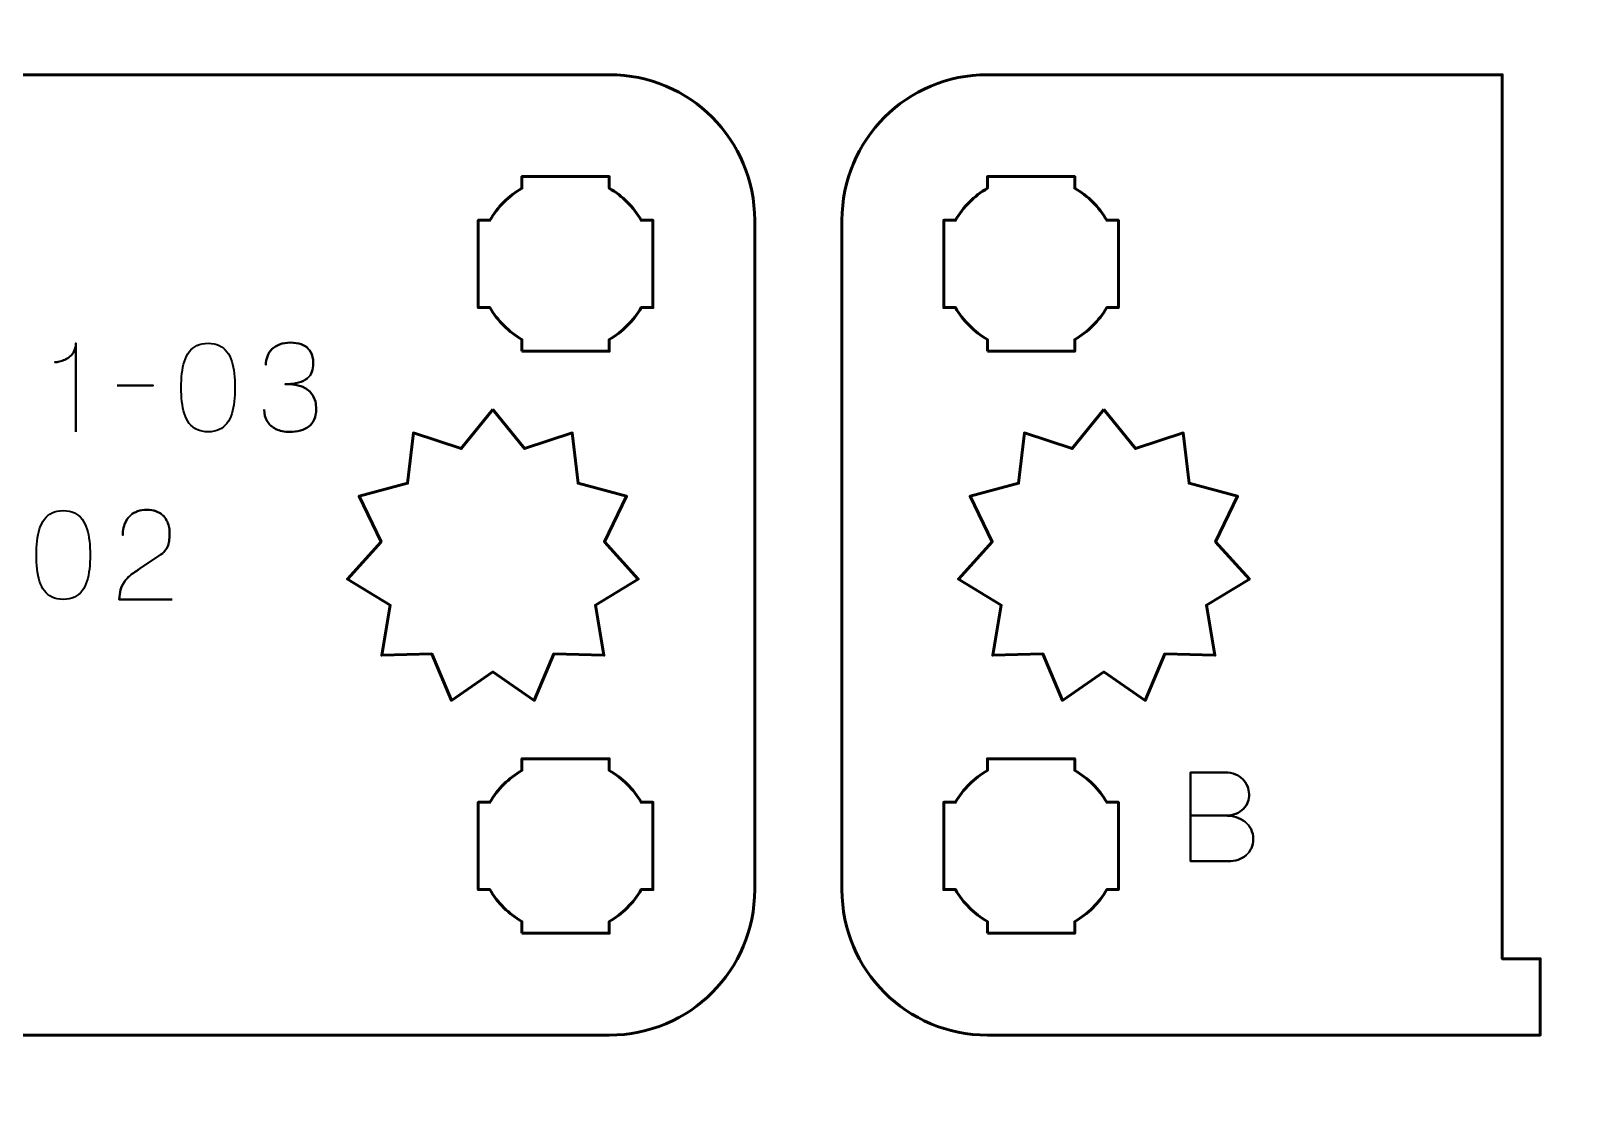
# Model space of a CAD drawing. Header units: centimetres. Extents: x -21 to 0, y -29.7 to 0.
# Drawn here: x -15.84 to -10.5, y -23.91 to -20.25 of the extents above; entities that cross this region are included whole.
import ezdxf

# ---------------------------------------------------------------- set-up
doc = ezdxf.new("R2010")
doc.units = ezdxf.units.CM
doc.header["$MEASUREMENT"] = 0
doc.layers.add('Layer 1', color=7, linetype='Continuous')

msp = doc.modelspace()

# ---------------------------------------------------------------- linework, layer by layer
at = {"layer": 'Layer 1', "color": 22, "lineweight": 53}
msp.add_open_spline([(-21.00003, -29.19995), (-21.00003, -29.19995), (-21.00003, -0.49992), (-21.00003, -0.49992), (-21.00003, -0.49992), (-21.00003, -0.22295), (-20.77694, 0.00004), (-20.49994, 0.00004), (-20.49994, 0.00004), (-20.49994, 0.00004), (-0.50008, 0.00004), (-0.50008, 0.00004), (-0.50008, 0.00004), (-0.22294, 0.00004), (0.00002, -0.22295), (0.00002, -0.49992), (0.00002, -0.49992), (0.00002, -0.49992), (0.00002, -29.19995), (0.00002, -29.19995), (0.00002, -29.19995), (0.00002, -29.47695), (-0.22294, -29.70004), (-0.50008, -29.70004), (-0.50008, -29.70004), (-0.50008, -29.70004), (-20.49994, -29.70004), (-20.49994, -29.70004), (-20.49994, -29.70004), (-20.77694, -29.70004), (-21.00003, -29.47695), (-21.00003, -29.19995)], degree=3, knots=[0, 0, 0, 0, 0.125, 0.125, 0.125, 0.125, 0.25, 0.25, 0.25, 0.25, 0.375, 0.375, 0.375, 0.375, 0.5, 0.5, 0.5, 0.5, 0.625, 0.625, 0.625, 0.625, 0.75, 0.75, 0.75, 0.75, 0.875, 0.875, 0.875, 0.875, 1, 1, 1, 1], dxfattribs=at)
at = {"layer": 'Layer 1', "color": 114, "lineweight": 53}
for points in [[(-18.14994, -20.39998), (-18.14994, -20.39998), (-13.85007, -20.39998), (-13.85007, -20.39998), (-13.85007, -20.39998), (-13.57293, -20.39998), (-13.34997, -20.62307), (-13.34997, -20.90007), (-13.34997, -20.90007), (-13.34997, -20.90007), (-13.34997, -23.19994), (-13.34997, -23.19994), (-13.34997, -23.19994), (-13.34997, -23.47708), (-13.57293, -23.70004), (-13.85007, -23.70004), (-13.85007, -23.70004), (-13.85007, -23.70004), (-18.14994, -23.70004), (-18.14994, -23.70004), (-18.14994, -23.70004), (-18.42694, -23.70004), (-18.65003, -23.47708), (-18.65003, -23.19994), (-18.65003, -23.19994), (-18.65003, -23.19994), (-18.65003, -20.90007), (-18.65003, -20.90007), (-18.65003, -20.90007), (-18.65003, -20.62307), (-18.42694, -20.39998), (-18.14994, -20.39998)], [(-12.54994, -20.39998), (-12.54994, -20.39998), (-10.78102, -20.39998), (-10.78102, -20.39998), (-10.78102, -20.39998), (-10.78102, -20.39998), (-10.781, -23.43754), (-10.781, -23.43754), (-10.781, -23.43754), (-10.781, -23.43754), (-10.65, -23.43754), (-10.65, -23.43754), (-10.65, -23.43754), (-10.65, -23.43754), (-10.65002, -23.70004), (-10.65002, -23.70004), (-10.65002, -23.70004), (-10.65002, -23.70004), (-12.54994, -23.70004), (-12.54994, -23.70004), (-12.54994, -23.70004), (-12.82694, -23.70004), (-13.05003, -23.47708), (-13.05003, -23.19994), (-13.05003, -23.19994), (-13.05003, -23.19994), (-13.05003, -20.90007), (-13.05003, -20.90007), (-13.05003, -20.90007), (-13.05003, -20.62307), (-12.82694, -20.39998), (-12.54994, -20.39998)]]:
    msp.add_open_spline(points, degree=3, knots=[0, 0, 0, 0, 0.125, 0.125, 0.125, 0.125, 0.25, 0.25, 0.25, 0.25, 0.375, 0.375, 0.375, 0.375, 0.5, 0.5, 0.5, 0.5, 0.625, 0.625, 0.625, 0.625, 0.75, 0.75, 0.75, 0.75, 0.875, 0.875, 0.875, 0.875, 1, 1, 1, 1], dxfattribs=at)
at = {"layer": 'Layer 1', "color": 250, "lineweight": 53}
for points, knots in [([(-14.15007, -21.35001), (-14.15007, -21.35001), (-14.15007, -21.3099), (-14.15007, -21.3099), (-14.15007, -21.3099), (-14.19554, -21.28358), (-14.23343, -21.24555), (-14.25989, -21.20008), (-14.25989, -21.20008), (-14.25989, -21.20008), (-14.3, -21.20008), (-14.3, -21.20008), (-14.3, -21.20008), (-14.3, -21.20008), (-14.3, -21.05001), (-14.3, -21.05001), (-14.3, -21.05001), (-14.3, -21.05001), (-14.3, -20.90007), (-14.3, -20.90007), (-14.3, -20.90007), (-14.3, -20.90007), (-14.25989, -20.90007), (-14.25989, -20.90007), (-14.25989, -20.90007), (-14.23343, -20.85446), (-14.19554, -20.81654), (-14.15007, -20.79022), (-14.15007, -20.79022), (-14.15007, -20.79022), (-14.15007, -20.75), (-14.15007, -20.75), (-14.15007, -20.75), (-14.15007, -20.75), (-14, -20.75), (-14, -20.75), (-14, -20.75), (-14, -20.75), (-13.85007, -20.75), (-13.85007, -20.75), (-13.85007, -20.75), (-13.85007, -20.75), (-13.85007, -20.79022), (-13.85007, -20.79022), (-13.85007, -20.79022), (-13.80445, -20.81654), (-13.76653, -20.85446), (-13.74021, -20.90007), (-13.74021, -20.90007), (-13.74021, -20.90007), (-13.7, -20.90007), (-13.7, -20.90007), (-13.7, -20.90007), (-13.7, -20.90007), (-13.7, -21.05001), (-13.7, -21.05001), (-13.7, -21.05001), (-13.7, -21.05001), (-13.7, -21.20008), (-13.7, -21.20008), (-13.7, -21.20008), (-13.7, -21.20008), (-13.74021, -21.20008), (-13.74021, -21.20008), (-13.74021, -21.20008), (-13.76653, -21.24555), (-13.80445, -21.28358), (-13.85007, -21.3099), (-13.85007, -21.3099), (-13.85007, -21.3099), (-13.85007, -21.35001), (-13.85007, -21.35001), (-13.85007, -21.35001), (-13.85007, -21.35001), (-14, -21.35001), (-14, -21.35001), (-14, -21.35001), (-14, -21.35001), (-14.15007, -21.35001), (-14.15007, -21.35001)], [0, 0, 0, 0, 0.05, 0.05, 0.05, 0.05, 0.1, 0.1, 0.1, 0.1, 0.15, 0.15, 0.15, 0.15, 0.2, 0.2, 0.2, 0.2, 0.25, 0.25, 0.25, 0.25, 0.3, 0.3, 0.3, 0.3, 0.35, 0.35, 0.35, 0.35, 0.4, 0.4, 0.4, 0.4, 0.45, 0.45, 0.45, 0.45, 0.5, 0.5, 0.5, 0.5, 0.55, 0.55, 0.55, 0.55, 0.6, 0.6, 0.6, 0.6, 0.65, 0.65, 0.65, 0.65, 0.7, 0.7, 0.7, 0.7, 0.75, 0.75, 0.75, 0.75, 0.8, 0.8, 0.8, 0.8, 0.85, 0.85, 0.85, 0.85, 0.9, 0.9, 0.9, 0.9, 0.95, 0.95, 0.95, 0.95, 1, 1, 1, 1]), ([(-12.54994, -21.35001), (-12.54994, -21.35001), (-12.54994, -21.3099), (-12.54994, -21.3099), (-12.54994, -21.3099), (-12.59555, -21.28358), (-12.63347, -21.24555), (-12.65979, -21.20008), (-12.65979, -21.20008), (-12.65979, -21.20008), (-12.70001, -21.20008), (-12.70001, -21.20008), (-12.70001, -21.20008), (-12.70001, -21.20008), (-12.70001, -21.05001), (-12.70001, -21.05001), (-12.70001, -21.05001), (-12.70001, -21.05001), (-12.70001, -20.90007), (-12.70001, -20.90007), (-12.70001, -20.90007), (-12.70001, -20.90007), (-12.65979, -20.90007), (-12.65979, -20.90007), (-12.65979, -20.90007), (-12.63347, -20.85446), (-12.59555, -20.81654), (-12.54994, -20.79022), (-12.54994, -20.79022), (-12.54994, -20.79022), (-12.54994, -20.75), (-12.54994, -20.75), (-12.54994, -20.75), (-12.54994, -20.75), (-12.40001, -20.75), (-12.40001, -20.75), (-12.40001, -20.75), (-12.40001, -20.75), (-12.24993, -20.75), (-12.24993, -20.75), (-12.24993, -20.75), (-12.24993, -20.75), (-12.24993, -20.79022), (-12.24993, -20.79022), (-12.24993, -20.79022), (-12.20446, -20.81654), (-12.16643, -20.85446), (-12.14011, -20.90007), (-12.14011, -20.90007), (-12.14011, -20.90007), (-12.1, -20.90007), (-12.1, -20.90007), (-12.1, -20.90007), (-12.1, -20.90007), (-12.1, -21.05001), (-12.1, -21.05001), (-12.1, -21.05001), (-12.1, -21.05001), (-12.1, -21.20008), (-12.1, -21.20008), (-12.1, -21.20008), (-12.1, -21.20008), (-12.14011, -21.20008), (-12.14011, -21.20008), (-12.14011, -21.20008), (-12.16643, -21.24555), (-12.20446, -21.28358), (-12.24993, -21.3099), (-12.24993, -21.3099), (-12.24993, -21.3099), (-12.24993, -21.35001), (-12.24993, -21.35001), (-12.24993, -21.35001), (-12.24993, -21.35001), (-12.40001, -21.35001), (-12.40001, -21.35001), (-12.40001, -21.35001), (-12.40001, -21.35001), (-12.54994, -21.35001), (-12.54994, -21.35001)], [0, 0, 0, 0, 0.05, 0.05, 0.05, 0.05, 0.1, 0.1, 0.1, 0.1, 0.15, 0.15, 0.15, 0.15, 0.2, 0.2, 0.2, 0.2, 0.25, 0.25, 0.25, 0.25, 0.3, 0.3, 0.3, 0.3, 0.35, 0.35, 0.35, 0.35, 0.4, 0.4, 0.4, 0.4, 0.45, 0.45, 0.45, 0.45, 0.5, 0.5, 0.5, 0.5, 0.55, 0.55, 0.55, 0.55, 0.6, 0.6, 0.6, 0.6, 0.65, 0.65, 0.65, 0.65, 0.7, 0.7, 0.7, 0.7, 0.75, 0.75, 0.75, 0.75, 0.8, 0.8, 0.8, 0.8, 0.85, 0.85, 0.85, 0.85, 0.9, 0.9, 0.9, 0.9, 0.95, 0.95, 0.95, 0.95, 1, 1, 1, 1]), ([(-14.25, -21.55001), (-14.25, -21.55001), (-14.14076, -21.68448), (-14.14076, -21.68448), (-14.14076, -21.68448), (-14.14076, -21.68448), (-13.97689, -21.63103), (-13.97689, -21.63103), (-13.97689, -21.63103), (-13.97689, -21.63103), (-13.95696, -21.80382), (-13.95696, -21.80382), (-13.95696, -21.80382), (-13.95696, -21.80382), (-13.7905, -21.84834), (-13.7905, -21.84834), (-13.7905, -21.84834), (-13.7905, -21.84834), (-13.8662, -22.00459), (-13.8662, -22.00459), (-13.8662, -22.00459), (-13.8662, -22.00459), (-13.75, -22.13298), (-13.75, -22.13298), (-13.75, -22.13298), (-13.75, -22.13298), (-13.89729, -22.22308), (-13.89729, -22.22308), (-13.89729, -22.22308), (-13.89729, -22.22308), (-13.86824, -22.39454), (-13.86824, -22.39454), (-13.86824, -22.39454), (-13.86824, -22.39454), (-14.04037, -22.38989), (-14.04037, -22.38989), (-14.04037, -22.38989), (-14.04037, -22.38989), (-14.10769, -22.55001), (-14.10769, -22.55001), (-14.10769, -22.55001), (-14.10769, -22.55001), (-14.25, -22.45208), (-14.25, -22.45208), (-14.25, -22.45208), (-14.25, -22.45208), (-14.39231, -22.55001), (-14.39231, -22.55001), (-14.39231, -22.55001), (-14.39231, -22.55001), (-14.45963, -22.38989), (-14.45963, -22.38989), (-14.45963, -22.38989), (-14.45963, -22.38989), (-14.63176, -22.39454), (-14.63176, -22.39454), (-14.63176, -22.39454), (-14.63176, -22.39454), (-14.60271, -22.22308), (-14.60271, -22.22308), (-14.60271, -22.22308), (-14.60271, -22.22308), (-14.75, -22.13298), (-14.75, -22.13298), (-14.75, -22.13298), (-14.75, -22.13298), (-14.6338, -22.00459), (-14.6338, -22.00459), (-14.6338, -22.00459), (-14.6338, -22.00459), (-14.7095, -21.84834), (-14.7095, -21.84834), (-14.7095, -21.84834), (-14.7095, -21.84834), (-14.54304, -21.80382), (-14.54304, -21.80382), (-14.54304, -21.80382), (-14.54304, -21.80382), (-14.52311, -21.63103), (-14.52311, -21.63103), (-14.52311, -21.63103), (-14.52311, -21.63103), (-14.35924, -21.68448), (-14.35924, -21.68448), (-14.35924, -21.68448), (-14.35924, -21.68448), (-14.25, -21.55001), (-14.25, -21.55001)], [0, 0, 0, 0, 0.0454545, 0.0454545, 0.0454545, 0.0454545, 0.0909091, 0.0909091, 0.0909091, 0.0909091, 0.1363636, 0.1363636, 0.1363636, 0.1363636, 0.1818182, 0.1818182, 0.1818182, 0.1818182, 0.2272727, 0.2272727, 0.2272727, 0.2272727, 0.2727273, 0.2727273, 0.2727273, 0.2727273, 0.3181818, 0.3181818, 0.3181818, 0.3181818, 0.3636364, 0.3636364, 0.3636364, 0.3636364, 0.4090909, 0.4090909, 0.4090909, 0.4090909, 0.4545455, 0.4545455, 0.4545455, 0.4545455, 0.5, 0.5, 0.5, 0.5, 0.5454545, 0.5454545, 0.5454545, 0.5454545, 0.5909091, 0.5909091, 0.5909091, 0.5909091, 0.6363636, 0.6363636, 0.6363636, 0.6363636, 0.6818182, 0.6818182, 0.6818182, 0.6818182, 0.7272727, 0.7272727, 0.7272727, 0.7272727, 0.7727273, 0.7727273, 0.7727273, 0.7727273, 0.8181818, 0.8181818, 0.8181818, 0.8181818, 0.8636364, 0.8636364, 0.8636364, 0.8636364, 0.9090909, 0.9090909, 0.9090909, 0.9090909, 0.9545455, 0.9545455, 0.9545455, 0.9545455, 1, 1, 1, 1]), ([(-12.15, -21.55001), (-12.15, -21.55001), (-12.04076, -21.68448), (-12.04076, -21.68448), (-12.04076, -21.68448), (-12.04076, -21.68448), (-11.87689, -21.63103), (-11.87689, -21.63103), (-11.87689, -21.63103), (-11.87689, -21.63103), (-11.85696, -21.80382), (-11.85696, -21.80382), (-11.85696, -21.80382), (-11.85696, -21.80382), (-11.6905, -21.84834), (-11.6905, -21.84834), (-11.6905, -21.84834), (-11.6905, -21.84834), (-11.7662, -22.00459), (-11.7662, -22.00459), (-11.7662, -22.00459), (-11.7662, -22.00459), (-11.65, -22.13298), (-11.65, -22.13298), (-11.65, -22.13298), (-11.65, -22.13298), (-11.79729, -22.22308), (-11.79729, -22.22308), (-11.79729, -22.22308), (-11.79729, -22.22308), (-11.76824, -22.39454), (-11.76824, -22.39454), (-11.76824, -22.39454), (-11.76824, -22.39454), (-11.94037, -22.38989), (-11.94037, -22.38989), (-11.94037, -22.38989), (-11.94037, -22.38989), (-12.00769, -22.55001), (-12.00769, -22.55001), (-12.00769, -22.55001), (-12.00769, -22.55001), (-12.15, -22.45208), (-12.15, -22.45208), (-12.15, -22.45208), (-12.15, -22.45208), (-12.29231, -22.55001), (-12.29231, -22.55001), (-12.29231, -22.55001), (-12.29231, -22.55001), (-12.35963, -22.38989), (-12.35963, -22.38989), (-12.35963, -22.38989), (-12.35963, -22.38989), (-12.53176, -22.39454), (-12.53176, -22.39454), (-12.53176, -22.39454), (-12.53176, -22.39454), (-12.50271, -22.22308), (-12.50271, -22.22308), (-12.50271, -22.22308), (-12.50271, -22.22308), (-12.65, -22.13298), (-12.65, -22.13298), (-12.65, -22.13298), (-12.65, -22.13298), (-12.5338, -22.00459), (-12.5338, -22.00459), (-12.5338, -22.00459), (-12.5338, -22.00459), (-12.6095, -21.84834), (-12.6095, -21.84834), (-12.6095, -21.84834), (-12.6095, -21.84834), (-12.44304, -21.80382), (-12.44304, -21.80382), (-12.44304, -21.80382), (-12.44304, -21.80382), (-12.42311, -21.63103), (-12.42311, -21.63103), (-12.42311, -21.63103), (-12.42311, -21.63103), (-12.25924, -21.68448), (-12.25924, -21.68448), (-12.25924, -21.68448), (-12.25924, -21.68448), (-12.15, -21.55001), (-12.15, -21.55001)], [0, 0, 0, 0, 0.0454545, 0.0454545, 0.0454545, 0.0454545, 0.0909091, 0.0909091, 0.0909091, 0.0909091, 0.1363636, 0.1363636, 0.1363636, 0.1363636, 0.1818182, 0.1818182, 0.1818182, 0.1818182, 0.2272727, 0.2272727, 0.2272727, 0.2272727, 0.2727273, 0.2727273, 0.2727273, 0.2727273, 0.3181818, 0.3181818, 0.3181818, 0.3181818, 0.3636364, 0.3636364, 0.3636364, 0.3636364, 0.4090909, 0.4090909, 0.4090909, 0.4090909, 0.4545455, 0.4545455, 0.4545455, 0.4545455, 0.5, 0.5, 0.5, 0.5, 0.5454545, 0.5454545, 0.5454545, 0.5454545, 0.5909091, 0.5909091, 0.5909091, 0.5909091, 0.6363636, 0.6363636, 0.6363636, 0.6363636, 0.6818182, 0.6818182, 0.6818182, 0.6818182, 0.7272727, 0.7272727, 0.7272727, 0.7272727, 0.7727273, 0.7727273, 0.7727273, 0.7727273, 0.8181818, 0.8181818, 0.8181818, 0.8181818, 0.8636364, 0.8636364, 0.8636364, 0.8636364, 0.9090909, 0.9090909, 0.9090909, 0.9090909, 0.9545455, 0.9545455, 0.9545455, 0.9545455, 1, 1, 1, 1]), ([(-14.15007, -23.35008), (-14.15007, -23.35008), (-14.15007, -23.30983), (-14.15007, -23.30983), (-14.15007, -23.30983), (-14.19554, -23.28351), (-14.23343, -23.24548), (-14.25989, -23.20001), (-14.25989, -23.20001), (-14.25989, -23.20001), (-14.3, -23.20001), (-14.3, -23.20001), (-14.3, -23.20001), (-14.3, -23.20001), (-14.3, -23.05008), (-14.3, -23.05008), (-14.3, -23.05008), (-14.3, -23.05008), (-14.3, -22.90001), (-14.3, -22.90001), (-14.3, -22.90001), (-14.3, -22.90001), (-14.25989, -22.90001), (-14.25989, -22.90001), (-14.25989, -22.90001), (-14.23343, -22.85453), (-14.19554, -22.8165), (-14.15007, -22.79019), (-14.15007, -22.79019), (-14.15007, -22.79019), (-14.15007, -22.75008), (-14.15007, -22.75008), (-14.15007, -22.75008), (-14.15007, -22.75008), (-14, -22.75008), (-14, -22.75008), (-14, -22.75008), (-14, -22.75008), (-13.85007, -22.75008), (-13.85007, -22.75008), (-13.85007, -22.75008), (-13.85007, -22.75008), (-13.85007, -22.79019), (-13.85007, -22.79019), (-13.85007, -22.79019), (-13.80445, -22.8165), (-13.76653, -22.85453), (-13.74021, -22.90001), (-13.74021, -22.90001), (-13.74021, -22.90001), (-13.7, -22.90001), (-13.7, -22.90001), (-13.7, -22.90001), (-13.7, -22.90001), (-13.7, -23.05008), (-13.7, -23.05008), (-13.7, -23.05008), (-13.7, -23.05008), (-13.7, -23.20001), (-13.7, -23.20001), (-13.7, -23.20001), (-13.7, -23.20001), (-13.74021, -23.20001), (-13.74021, -23.20001), (-13.74021, -23.20001), (-13.76653, -23.24548), (-13.80445, -23.28351), (-13.85007, -23.30983), (-13.85007, -23.30983), (-13.85007, -23.30983), (-13.85007, -23.35008), (-13.85007, -23.35008), (-13.85007, -23.35008), (-13.85007, -23.35008), (-14, -23.35008), (-14, -23.35008), (-14, -23.35008), (-14, -23.35008), (-14.15007, -23.35008), (-14.15007, -23.35008)], [0, 0, 0, 0, 0.05, 0.05, 0.05, 0.05, 0.1, 0.1, 0.1, 0.1, 0.15, 0.15, 0.15, 0.15, 0.2, 0.2, 0.2, 0.2, 0.25, 0.25, 0.25, 0.25, 0.3, 0.3, 0.3, 0.3, 0.35, 0.35, 0.35, 0.35, 0.4, 0.4, 0.4, 0.4, 0.45, 0.45, 0.45, 0.45, 0.5, 0.5, 0.5, 0.5, 0.55, 0.55, 0.55, 0.55, 0.6, 0.6, 0.6, 0.6, 0.65, 0.65, 0.65, 0.65, 0.7, 0.7, 0.7, 0.7, 0.75, 0.75, 0.75, 0.75, 0.8, 0.8, 0.8, 0.8, 0.85, 0.85, 0.85, 0.85, 0.9, 0.9, 0.9, 0.9, 0.95, 0.95, 0.95, 0.95, 1, 1, 1, 1]), ([(-12.54994, -23.35008), (-12.54994, -23.35008), (-12.54994, -23.30983), (-12.54994, -23.30983), (-12.54994, -23.30983), (-12.59555, -23.28351), (-12.63347, -23.24548), (-12.65979, -23.20001), (-12.65979, -23.20001), (-12.65979, -23.20001), (-12.70001, -23.20001), (-12.70001, -23.20001), (-12.70001, -23.20001), (-12.70001, -23.20001), (-12.70001, -23.05008), (-12.70001, -23.05008), (-12.70001, -23.05008), (-12.70001, -23.05008), (-12.70001, -22.90001), (-12.70001, -22.90001), (-12.70001, -22.90001), (-12.70001, -22.90001), (-12.65979, -22.90001), (-12.65979, -22.90001), (-12.65979, -22.90001), (-12.63347, -22.85453), (-12.59555, -22.8165), (-12.54994, -22.79019), (-12.54994, -22.79019), (-12.54994, -22.79019), (-12.54994, -22.75008), (-12.54994, -22.75008), (-12.54994, -22.75008), (-12.54994, -22.75008), (-12.40001, -22.75008), (-12.40001, -22.75008), (-12.40001, -22.75008), (-12.40001, -22.75008), (-12.24993, -22.75008), (-12.24993, -22.75008), (-12.24993, -22.75008), (-12.24993, -22.75008), (-12.24993, -22.79019), (-12.24993, -22.79019), (-12.24993, -22.79019), (-12.20446, -22.8165), (-12.16643, -22.85453), (-12.14011, -22.90001), (-12.14011, -22.90001), (-12.14011, -22.90001), (-12.1, -22.90001), (-12.1, -22.90001), (-12.1, -22.90001), (-12.1, -22.90001), (-12.1, -23.05008), (-12.1, -23.05008), (-12.1, -23.05008), (-12.1, -23.05008), (-12.1, -23.20001), (-12.1, -23.20001), (-12.1, -23.20001), (-12.1, -23.20001), (-12.14011, -23.20001), (-12.14011, -23.20001), (-12.14011, -23.20001), (-12.16643, -23.24548), (-12.20446, -23.28351), (-12.24993, -23.30983), (-12.24993, -23.30983), (-12.24993, -23.30983), (-12.24993, -23.35008), (-12.24993, -23.35008), (-12.24993, -23.35008), (-12.24993, -23.35008), (-12.40001, -23.35008), (-12.40001, -23.35008), (-12.40001, -23.35008), (-12.40001, -23.35008), (-12.54994, -23.35008), (-12.54994, -23.35008)], [0, 0, 0, 0, 0.05, 0.05, 0.05, 0.05, 0.1, 0.1, 0.1, 0.1, 0.15, 0.15, 0.15, 0.15, 0.2, 0.2, 0.2, 0.2, 0.25, 0.25, 0.25, 0.25, 0.3, 0.3, 0.3, 0.3, 0.35, 0.35, 0.35, 0.35, 0.4, 0.4, 0.4, 0.4, 0.45, 0.45, 0.45, 0.45, 0.5, 0.5, 0.5, 0.5, 0.55, 0.55, 0.55, 0.55, 0.6, 0.6, 0.6, 0.6, 0.65, 0.65, 0.65, 0.65, 0.7, 0.7, 0.7, 0.7, 0.75, 0.75, 0.75, 0.75, 0.8, 0.8, 0.8, 0.8, 0.85, 0.85, 0.85, 0.85, 0.9, 0.9, 0.9, 0.9, 0.95, 0.95, 0.95, 0.95, 1, 1, 1, 1])]:
    msp.add_open_spline(points, degree=3, knots=knots, dxfattribs=at)
at = {"layer": 'Layer 1', "color": 30, "lineweight": 35}
for points, knots in [([(-15.68312, -21.62731), (-15.68312, -21.62731), (-15.68312, -21.32209), (-15.68312, -21.32209), (-15.68312, -21.32209), (-15.68319, -21.33246), (-15.68503, -21.34135), (-15.68856, -21.34876), (-15.68856, -21.34876), (-15.69201, -21.35624), (-15.6966, -21.36238), (-15.70224, -21.36731), (-15.70224, -21.36731), (-15.70789, -21.37225), (-15.71396, -21.3762), (-15.72045, -21.37917), (-15.72045, -21.37917), (-15.72694, -21.38206), (-15.73322, -21.38425), (-15.73929, -21.38559), (-15.73929, -21.38559), (-15.74542, -21.387), (-15.75065, -21.38785), (-15.75509, -21.38813), (-15.75509, -21.38813), (-15.75065, -21.38785), (-15.74542, -21.387), (-15.73929, -21.38559), (-15.73929, -21.38559), (-15.73322, -21.38425), (-15.72694, -21.38206), (-15.72045, -21.37917), (-15.72045, -21.37917), (-15.71396, -21.3762), (-15.70789, -21.37225), (-15.70224, -21.36731), (-15.70224, -21.36731), (-15.6966, -21.36238), (-15.69201, -21.35624), (-15.68856, -21.34876), (-15.68856, -21.34876), (-15.68503, -21.34135), (-15.68319, -21.33246), (-15.68312, -21.32209), (-15.68312, -21.32209), (-15.68312, -21.32209), (-15.68312, -21.62731), (-15.68312, -21.62731)], [0, 0, 0, 0, 0.0833333, 0.0833333, 0.0833333, 0.0833333, 0.1666667, 0.1666667, 0.1666667, 0.1666667, 0.25, 0.25, 0.25, 0.25, 0.3333333, 0.3333333, 0.3333333, 0.3333333, 0.4166667, 0.4166667, 0.4166667, 0.4166667, 0.5, 0.5, 0.5, 0.5, 0.5833333, 0.5833333, 0.5833333, 0.5833333, 0.6666667, 0.6666667, 0.6666667, 0.6666667, 0.75, 0.75, 0.75, 0.75, 0.8333333, 0.8333333, 0.8333333, 0.8333333, 0.9166667, 0.9166667, 0.9166667, 0.9166667, 1, 1, 1, 1]), ([(-15.22847, -21.62731), (-15.21366, -21.62724), (-15.20089, -21.62463), (-15.19023, -21.61955), (-15.19023, -21.61955), (-15.17965, -21.61447), (-15.17083, -21.6072), (-15.16378, -21.59796), (-15.16378, -21.59796), (-15.15679, -21.58865), (-15.15129, -21.57764), (-15.1472, -21.56494), (-15.1472, -21.56494), (-15.14317, -21.55224), (-15.14028, -21.53834), (-15.13866, -21.5231), (-15.13866, -21.5231), (-15.13696, -21.50786), (-15.13612, -21.49184), (-15.13619, -21.47491), (-15.13619, -21.47491), (-15.13612, -21.45805), (-15.13696, -21.44203), (-15.13866, -21.42686), (-15.13866, -21.42686), (-15.14028, -21.41169), (-15.14317, -21.39772), (-15.1472, -21.38502), (-15.1472, -21.38502), (-15.15129, -21.37239), (-15.15679, -21.36139), (-15.16378, -21.352), (-15.16378, -21.352), (-15.17083, -21.34269), (-15.17965, -21.33542), (-15.19023, -21.33034), (-15.19023, -21.33034), (-15.20089, -21.32519), (-15.21366, -21.32258), (-15.22847, -21.32251), (-15.22847, -21.32251), (-15.24329, -21.32258), (-15.25606, -21.32519), (-15.26672, -21.33034), (-15.26672, -21.33034), (-15.2773, -21.33542), (-15.28612, -21.34269), (-15.29317, -21.352), (-15.29317, -21.352), (-15.30016, -21.36139), (-15.30566, -21.37239), (-15.30975, -21.38502), (-15.30975, -21.38502), (-15.31378, -21.39772), (-15.31667, -21.41169), (-15.31829, -21.42686), (-15.31829, -21.42686), (-15.31998, -21.44203), (-15.32083, -21.45805), (-15.32076, -21.47491), (-15.32076, -21.47491), (-15.32083, -21.49184), (-15.31998, -21.50786), (-15.31829, -21.5231), (-15.31829, -21.5231), (-15.31667, -21.53834), (-15.31378, -21.55224), (-15.30975, -21.56494), (-15.30975, -21.56494), (-15.30566, -21.57764), (-15.30016, -21.58865), (-15.29317, -21.59796), (-15.29317, -21.59796), (-15.28612, -21.6072), (-15.2773, -21.61447), (-15.26672, -21.61955), (-15.26672, -21.61955), (-15.25606, -21.62463), (-15.24329, -21.62724), (-15.22847, -21.62731)], [0, 0, 0, 0, 0.05, 0.05, 0.05, 0.05, 0.1, 0.1, 0.1, 0.1, 0.15, 0.15, 0.15, 0.15, 0.2, 0.2, 0.2, 0.2, 0.25, 0.25, 0.25, 0.25, 0.3, 0.3, 0.3, 0.3, 0.35, 0.35, 0.35, 0.35, 0.4, 0.4, 0.4, 0.4, 0.45, 0.45, 0.45, 0.45, 0.5, 0.5, 0.5, 0.5, 0.55, 0.55, 0.55, 0.55, 0.6, 0.6, 0.6, 0.6, 0.65, 0.65, 0.65, 0.65, 0.7, 0.7, 0.7, 0.7, 0.75, 0.75, 0.75, 0.75, 0.8, 0.8, 0.8, 0.8, 0.85, 0.85, 0.85, 0.85, 0.9, 0.9, 0.9, 0.9, 0.95, 0.95, 0.95, 0.95, 1, 1, 1, 1]), ([(-15.22847, -21.62731), (-15.21366, -21.62724), (-15.20089, -21.62463), (-15.19023, -21.61955), (-15.19023, -21.61955), (-15.17965, -21.61447), (-15.17083, -21.6072), (-15.16378, -21.59796), (-15.16378, -21.59796), (-15.15679, -21.58865), (-15.15129, -21.57764), (-15.1472, -21.56494), (-15.1472, -21.56494), (-15.14317, -21.55224), (-15.14028, -21.53834), (-15.13866, -21.5231), (-15.13866, -21.5231), (-15.13696, -21.50786), (-15.13612, -21.49184), (-15.13619, -21.47491), (-15.13619, -21.47491), (-15.13612, -21.45805), (-15.13696, -21.44203), (-15.13866, -21.42686), (-15.13866, -21.42686), (-15.14028, -21.41169), (-15.14317, -21.39772), (-15.1472, -21.38502), (-15.1472, -21.38502), (-15.15129, -21.37239), (-15.15679, -21.36139), (-15.16378, -21.352), (-15.16378, -21.352), (-15.17083, -21.34269), (-15.17965, -21.33542), (-15.19023, -21.33034), (-15.19023, -21.33034), (-15.20089, -21.32519), (-15.21366, -21.32258), (-15.22847, -21.32251), (-15.22847, -21.32251), (-15.24329, -21.32258), (-15.25606, -21.32519), (-15.26672, -21.33034), (-15.26672, -21.33034), (-15.2773, -21.33542), (-15.28612, -21.34269), (-15.29317, -21.352), (-15.29317, -21.352), (-15.30016, -21.36139), (-15.30566, -21.37239), (-15.30975, -21.38502), (-15.30975, -21.38502), (-15.31378, -21.39772), (-15.31667, -21.41169), (-15.31829, -21.42686), (-15.31829, -21.42686), (-15.31998, -21.44203), (-15.32083, -21.45805), (-15.32076, -21.47491), (-15.32076, -21.47491), (-15.32083, -21.49184), (-15.31998, -21.50786), (-15.31829, -21.5231), (-15.31829, -21.5231), (-15.31667, -21.53834), (-15.31378, -21.55224), (-15.30975, -21.56494), (-15.30975, -21.56494), (-15.30566, -21.57764), (-15.30016, -21.58865), (-15.29317, -21.59796), (-15.29317, -21.59796), (-15.28612, -21.6072), (-15.2773, -21.61447), (-15.26672, -21.61955), (-15.26672, -21.61955), (-15.25606, -21.62463), (-15.24329, -21.62724), (-15.22847, -21.62731)], [0, 0, 0, 0, 0.05, 0.05, 0.05, 0.05, 0.1, 0.1, 0.1, 0.1, 0.15, 0.15, 0.15, 0.15, 0.2, 0.2, 0.2, 0.2, 0.25, 0.25, 0.25, 0.25, 0.3, 0.3, 0.3, 0.3, 0.35, 0.35, 0.35, 0.35, 0.4, 0.4, 0.4, 0.4, 0.45, 0.45, 0.45, 0.45, 0.5, 0.5, 0.5, 0.5, 0.55, 0.55, 0.55, 0.55, 0.6, 0.6, 0.6, 0.6, 0.65, 0.65, 0.65, 0.65, 0.7, 0.7, 0.7, 0.7, 0.75, 0.75, 0.75, 0.75, 0.8, 0.8, 0.8, 0.8, 0.85, 0.85, 0.85, 0.85, 0.9, 0.9, 0.9, 0.9, 0.95, 0.95, 0.95, 0.95, 1, 1, 1, 1]), ([(-15.03586, -21.55069), (-15.03579, -21.56593), (-15.03226, -21.57919), (-15.02528, -21.59069), (-15.02528, -21.59069), (-15.01829, -21.60212), (-15.00834, -21.61108), (-14.99536, -21.6175), (-14.99536, -21.6175), (-14.98238, -21.62392), (-14.96679, -21.62717), (-14.94865, -21.62731), (-14.94865, -21.62731), (-14.93504, -21.62731), (-14.92269, -21.6259), (-14.91147, -21.62294), (-14.91147, -21.62294), (-14.90032, -21.61997), (-14.89073, -21.61539), (-14.88261, -21.60911), (-14.88261, -21.60911), (-14.8745, -21.60283), (-14.86829, -21.59471), (-14.86385, -21.58484), (-14.86385, -21.58484), (-14.85947, -21.57489), (-14.85729, -21.56296), (-14.85722, -21.54899), (-14.85722, -21.54899), (-14.85714, -21.53037), (-14.86095, -21.51463), (-14.8685, -21.50186), (-14.8685, -21.50186), (-14.87605, -21.48909), (-14.88777, -21.4795), (-14.9035, -21.47294), (-14.9035, -21.47294), (-14.91923, -21.46637), (-14.93941, -21.46306), (-14.96389, -21.46306), (-14.96389, -21.46306), (-14.94562, -21.46313), (-14.93031, -21.46144), (-14.91782, -21.45798), (-14.91782, -21.45798), (-14.9054, -21.45452), (-14.89546, -21.44965), (-14.88798, -21.4433), (-14.88798, -21.4433), (-14.8805, -21.43702), (-14.87507, -21.42954), (-14.87182, -21.42094), (-14.87182, -21.42094), (-14.8685, -21.4124), (-14.86688, -21.40302), (-14.86695, -21.39279), (-14.86695, -21.39279), (-14.86688, -21.38255), (-14.86829, -21.3731), (-14.87111, -21.36435), (-14.87111, -21.36435), (-14.87387, -21.3556), (-14.87838, -21.34791), (-14.88452, -21.34135), (-14.88452, -21.34135), (-14.89066, -21.33479), (-14.89877, -21.32964), (-14.90872, -21.32597), (-14.90872, -21.32597), (-14.91874, -21.3223), (-14.93095, -21.32047), (-14.94527, -21.3204), (-14.94527, -21.3204), (-14.95952, -21.32047), (-14.97201, -21.32258), (-14.98259, -21.32668), (-14.98259, -21.32668), (-14.99325, -21.33077), (-15.00199, -21.33634), (-15.00905, -21.34347), (-15.00905, -21.34347), (-15.01603, -21.35059), (-15.02126, -21.35871), (-15.02471, -21.36788), (-15.02471, -21.36788), (-15.02824, -21.37705), (-15.02993, -21.38679), (-15.02993, -21.39702), (-15.02993, -21.39702), (-15.02993, -21.38679), (-15.02824, -21.37705), (-15.02471, -21.36788), (-15.02471, -21.36788), (-15.02126, -21.35871), (-15.01603, -21.35059), (-15.00905, -21.34347), (-15.00905, -21.34347), (-15.00199, -21.33634), (-14.99325, -21.33077), (-14.98259, -21.32668), (-14.98259, -21.32668), (-14.97201, -21.32258), (-14.95952, -21.32047), (-14.94527, -21.3204), (-14.94527, -21.3204), (-14.93095, -21.32047), (-14.91874, -21.3223), (-14.90872, -21.32597), (-14.90872, -21.32597), (-14.89877, -21.32964), (-14.89066, -21.33479), (-14.88452, -21.34135), (-14.88452, -21.34135), (-14.87838, -21.34791), (-14.87387, -21.3556), (-14.87111, -21.36435), (-14.87111, -21.36435), (-14.86829, -21.3731), (-14.86688, -21.38255), (-14.86695, -21.39279), (-14.86695, -21.39279), (-14.86688, -21.40302), (-14.8685, -21.4124), (-14.87182, -21.42094), (-14.87182, -21.42094), (-14.87507, -21.42954), (-14.8805, -21.43702), (-14.88798, -21.4433), (-14.88798, -21.4433), (-14.89546, -21.44965), (-14.9054, -21.45452), (-14.91782, -21.45798), (-14.91782, -21.45798), (-14.93031, -21.46144), (-14.94562, -21.46313), (-14.96389, -21.46306), (-14.96389, -21.46306), (-14.93941, -21.46306), (-14.91923, -21.46637), (-14.9035, -21.47294), (-14.9035, -21.47294), (-14.88777, -21.4795), (-14.87605, -21.48909), (-14.8685, -21.50186), (-14.8685, -21.50186), (-14.86095, -21.51463), (-14.85714, -21.53037), (-14.85722, -21.54899), (-14.85722, -21.54899), (-14.85729, -21.56296), (-14.85947, -21.57489), (-14.86385, -21.58484), (-14.86385, -21.58484), (-14.86829, -21.59471), (-14.8745, -21.60283), (-14.88261, -21.60911), (-14.88261, -21.60911), (-14.89073, -21.61539), (-14.90032, -21.61997), (-14.91147, -21.62294), (-14.91147, -21.62294), (-14.92269, -21.6259), (-14.93504, -21.62731), (-14.94865, -21.62731), (-14.94865, -21.62731), (-14.96679, -21.62717), (-14.98238, -21.62392), (-14.99536, -21.6175), (-14.99536, -21.6175), (-15.00834, -21.61108), (-15.01829, -21.60212), (-15.02528, -21.59069), (-15.02528, -21.59069), (-15.03226, -21.57919), (-15.03579, -21.56593), (-15.03586, -21.55069)], [0, 0, 0, 0, 0.0227273, 0.0227273, 0.0227273, 0.0227273, 0.0454545, 0.0454545, 0.0454545, 0.0454545, 0.0681818, 0.0681818, 0.0681818, 0.0681818, 0.0909091, 0.0909091, 0.0909091, 0.0909091, 0.1136364, 0.1136364, 0.1136364, 0.1136364, 0.1363636, 0.1363636, 0.1363636, 0.1363636, 0.1590909, 0.1590909, 0.1590909, 0.1590909, 0.1818182, 0.1818182, 0.1818182, 0.1818182, 0.2045455, 0.2045455, 0.2045455, 0.2045455, 0.2272727, 0.2272727, 0.2272727, 0.2272727, 0.25, 0.25, 0.25, 0.25, 0.2727273, 0.2727273, 0.2727273, 0.2727273, 0.2954545, 0.2954545, 0.2954545, 0.2954545, 0.3181818, 0.3181818, 0.3181818, 0.3181818, 0.3409091, 0.3409091, 0.3409091, 0.3409091, 0.3636364, 0.3636364, 0.3636364, 0.3636364, 0.3863636, 0.3863636, 0.3863636, 0.3863636, 0.4090909, 0.4090909, 0.4090909, 0.4090909, 0.4318182, 0.4318182, 0.4318182, 0.4318182, 0.4545455, 0.4545455, 0.4545455, 0.4545455, 0.4772727, 0.4772727, 0.4772727, 0.4772727, 0.5, 0.5, 0.5, 0.5, 0.5227273, 0.5227273, 0.5227273, 0.5227273, 0.5454545, 0.5454545, 0.5454545, 0.5454545, 0.5681818, 0.5681818, 0.5681818, 0.5681818, 0.5909091, 0.5909091, 0.5909091, 0.5909091, 0.6136364, 0.6136364, 0.6136364, 0.6136364, 0.6363636, 0.6363636, 0.6363636, 0.6363636, 0.6590909, 0.6590909, 0.6590909, 0.6590909, 0.6818182, 0.6818182, 0.6818182, 0.6818182, 0.7045455, 0.7045455, 0.7045455, 0.7045455, 0.7272727, 0.7272727, 0.7272727, 0.7272727, 0.75, 0.75, 0.75, 0.75, 0.7727273, 0.7727273, 0.7727273, 0.7727273, 0.7954545, 0.7954545, 0.7954545, 0.7954545, 0.8181818, 0.8181818, 0.8181818, 0.8181818, 0.8409091, 0.8409091, 0.8409091, 0.8409091, 0.8636364, 0.8636364, 0.8636364, 0.8636364, 0.8863636, 0.8863636, 0.8863636, 0.8863636, 0.9090909, 0.9090909, 0.9090909, 0.9090909, 0.9318182, 0.9318182, 0.9318182, 0.9318182, 0.9545455, 0.9545455, 0.9545455, 0.9545455, 0.9772727, 0.9772727, 0.9772727, 0.9772727, 1, 1, 1, 1]), ([(-15.54089, -21.46771), (-15.54089, -21.46771), (-15.4177, -21.46771), (-15.4177, -21.46771), (-15.4177, -21.46771), (-15.4177, -21.46771), (-15.54089, -21.46771), (-15.54089, -21.46771)], [0, 0, 0, 0, 0.5, 0.5, 0.5, 0.5, 1, 1, 1, 1]), ([(-15.72631, -22.20262), (-15.7115, -22.20255), (-15.69873, -22.19994), (-15.68807, -22.19486), (-15.68807, -22.19486), (-15.67749, -22.18978), (-15.66867, -22.18251), (-15.66162, -22.17327), (-15.66162, -22.17327), (-15.65463, -22.16396), (-15.64913, -22.15295), (-15.64504, -22.14025), (-15.64504, -22.14025), (-15.64101, -22.12755), (-15.63812, -22.11365), (-15.6365, -22.09841), (-15.6365, -22.09841), (-15.6348, -22.08317), (-15.63396, -22.06715), (-15.63403, -22.05022), (-15.63403, -22.05022), (-15.63396, -22.03336), (-15.6348, -22.01734), (-15.6365, -22.00217), (-15.6365, -22.00217), (-15.63812, -21.987), (-15.64101, -21.97303), (-15.64504, -21.96033), (-15.64504, -21.96033), (-15.64913, -21.9477), (-15.65463, -21.9367), (-15.66162, -21.92731), (-15.66162, -21.92731), (-15.66867, -21.918), (-15.67749, -21.91073), (-15.68807, -21.90565), (-15.68807, -21.90565), (-15.69873, -21.9005), (-15.7115, -21.89789), (-15.72631, -21.89782), (-15.72631, -21.89782), (-15.74113, -21.89789), (-15.7539, -21.9005), (-15.76456, -21.90565), (-15.76456, -21.90565), (-15.77514, -21.91073), (-15.78396, -21.918), (-15.79101, -21.92731), (-15.79101, -21.92731), (-15.798, -21.9367), (-15.8035, -21.9477), (-15.80759, -21.96033), (-15.80759, -21.96033), (-15.81162, -21.97303), (-15.81451, -21.987), (-15.81613, -22.00217), (-15.81613, -22.00217), (-15.81782, -22.01734), (-15.81867, -22.03336), (-15.8186, -22.05022), (-15.8186, -22.05022), (-15.81867, -22.06715), (-15.81782, -22.08317), (-15.81613, -22.09841), (-15.81613, -22.09841), (-15.81451, -22.11365), (-15.81162, -22.12755), (-15.80759, -22.14025), (-15.80759, -22.14025), (-15.8035, -22.15295), (-15.798, -22.16396), (-15.79101, -22.17327), (-15.79101, -22.17327), (-15.78396, -22.18251), (-15.77514, -22.18978), (-15.76456, -22.19486), (-15.76456, -22.19486), (-15.7539, -22.19994), (-15.74113, -22.20255), (-15.72631, -22.20262)], [0, 0, 0, 0, 0.05, 0.05, 0.05, 0.05, 0.1, 0.1, 0.1, 0.1, 0.15, 0.15, 0.15, 0.15, 0.2, 0.2, 0.2, 0.2, 0.25, 0.25, 0.25, 0.25, 0.3, 0.3, 0.3, 0.3, 0.35, 0.35, 0.35, 0.35, 0.4, 0.4, 0.4, 0.4, 0.45, 0.45, 0.45, 0.45, 0.5, 0.5, 0.5, 0.5, 0.55, 0.55, 0.55, 0.55, 0.6, 0.6, 0.6, 0.6, 0.65, 0.65, 0.65, 0.65, 0.7, 0.7, 0.7, 0.7, 0.75, 0.75, 0.75, 0.75, 0.8, 0.8, 0.8, 0.8, 0.85, 0.85, 0.85, 0.85, 0.9, 0.9, 0.9, 0.9, 0.95, 0.95, 0.95, 0.95, 1, 1, 1, 1]), ([(-15.72631, -22.20262), (-15.7115, -22.20255), (-15.69873, -22.19994), (-15.68807, -22.19486), (-15.68807, -22.19486), (-15.67749, -22.18978), (-15.66867, -22.18251), (-15.66162, -22.17327), (-15.66162, -22.17327), (-15.65463, -22.16396), (-15.64913, -22.15295), (-15.64504, -22.14025), (-15.64504, -22.14025), (-15.64101, -22.12755), (-15.63812, -22.11365), (-15.6365, -22.09841), (-15.6365, -22.09841), (-15.6348, -22.08317), (-15.63396, -22.06715), (-15.63403, -22.05022), (-15.63403, -22.05022), (-15.63396, -22.03336), (-15.6348, -22.01734), (-15.6365, -22.00217), (-15.6365, -22.00217), (-15.63812, -21.987), (-15.64101, -21.97303), (-15.64504, -21.96033), (-15.64504, -21.96033), (-15.64913, -21.9477), (-15.65463, -21.9367), (-15.66162, -21.92731), (-15.66162, -21.92731), (-15.66867, -21.918), (-15.67749, -21.91073), (-15.68807, -21.90565), (-15.68807, -21.90565), (-15.69873, -21.9005), (-15.7115, -21.89789), (-15.72631, -21.89782), (-15.72631, -21.89782), (-15.74113, -21.89789), (-15.7539, -21.9005), (-15.76456, -21.90565), (-15.76456, -21.90565), (-15.77514, -21.91073), (-15.78396, -21.918), (-15.79101, -21.92731), (-15.79101, -21.92731), (-15.798, -21.9367), (-15.8035, -21.9477), (-15.80759, -21.96033), (-15.80759, -21.96033), (-15.81162, -21.97303), (-15.81451, -21.987), (-15.81613, -22.00217), (-15.81613, -22.00217), (-15.81782, -22.01734), (-15.81867, -22.03336), (-15.8186, -22.05022), (-15.8186, -22.05022), (-15.81867, -22.06715), (-15.81782, -22.08317), (-15.81613, -22.09841), (-15.81613, -22.09841), (-15.81451, -22.11365), (-15.81162, -22.12755), (-15.80759, -22.14025), (-15.80759, -22.14025), (-15.8035, -22.15295), (-15.798, -22.16396), (-15.79101, -22.17327), (-15.79101, -22.17327), (-15.78396, -22.18251), (-15.77514, -22.18978), (-15.76456, -22.19486), (-15.76456, -22.19486), (-15.7539, -22.19994), (-15.74113, -22.20255), (-15.72631, -22.20262)], [0, 0, 0, 0, 0.05, 0.05, 0.05, 0.05, 0.1, 0.1, 0.1, 0.1, 0.15, 0.15, 0.15, 0.15, 0.2, 0.2, 0.2, 0.2, 0.25, 0.25, 0.25, 0.25, 0.3, 0.3, 0.3, 0.3, 0.35, 0.35, 0.35, 0.35, 0.4, 0.4, 0.4, 0.4, 0.45, 0.45, 0.45, 0.45, 0.5, 0.5, 0.5, 0.5, 0.55, 0.55, 0.55, 0.55, 0.6, 0.6, 0.6, 0.6, 0.65, 0.65, 0.65, 0.65, 0.7, 0.7, 0.7, 0.7, 0.75, 0.75, 0.75, 0.75, 0.8, 0.8, 0.8, 0.8, 0.85, 0.85, 0.85, 0.85, 0.9, 0.9, 0.9, 0.9, 0.95, 0.95, 0.95, 0.95, 1, 1, 1, 1]), ([(-15.35209, -22.20262), (-15.35209, -22.20262), (-15.5337, -22.20262), (-15.5337, -22.20262), (-15.5337, -22.20262), (-15.53335, -22.19034), (-15.5318, -22.17948), (-15.52918, -22.17016), (-15.52918, -22.17016), (-15.5265, -22.16085), (-15.52291, -22.15267), (-15.51846, -22.14561), (-15.51846, -22.14561), (-15.51394, -22.13856), (-15.50879, -22.13228), (-15.50294, -22.12677), (-15.50294, -22.12677), (-15.49708, -22.1212), (-15.4908, -22.11612), (-15.48403, -22.11132), (-15.48403, -22.11132), (-15.47726, -22.10659), (-15.47027, -22.10187), (-15.463, -22.09721), (-15.463, -22.09721), (-15.463, -22.09721), (-15.39061, -22.04895), (-15.39061, -22.04895), (-15.39061, -22.04895), (-15.38321, -22.04373), (-15.37742, -22.03802), (-15.37333, -22.03188), (-15.37333, -22.03188), (-15.36917, -22.02574), (-15.36627, -22.01925), (-15.36451, -22.0124), (-15.36451, -22.0124), (-15.36282, -22.00563), (-15.36176, -21.99865), (-15.36141, -21.99159), (-15.36141, -21.99159), (-15.36105, -21.98446), (-15.36091, -21.97734), (-15.36098, -21.97021), (-15.36098, -21.97021), (-15.36098, -21.96436), (-15.36176, -21.95808), (-15.36331, -21.9513), (-15.36331, -21.9513), (-15.36493, -21.9446), (-15.36747, -21.9379), (-15.37107, -21.93127), (-15.37107, -21.93127), (-15.37467, -21.92463), (-15.37947, -21.91857), (-15.38546, -21.91306), (-15.38546, -21.91306), (-15.39146, -21.90763), (-15.39887, -21.90326), (-15.40769, -21.89994), (-15.40769, -21.89994), (-15.41651, -21.89662), (-15.42688, -21.89493), (-15.43887, -21.89486), (-15.43887, -21.89486), (-15.45094, -21.89493), (-15.46159, -21.89662), (-15.47077, -21.89987), (-15.47077, -21.89987), (-15.47994, -21.90311), (-15.48777, -21.90763), (-15.49426, -21.91334), (-15.49426, -21.91334), (-15.50075, -21.91906), (-15.50597, -21.92569), (-15.51006, -21.9331), (-15.51006, -21.9331), (-15.51416, -21.94051), (-15.51712, -21.94841), (-15.51902, -21.95674), (-15.51902, -21.95674), (-15.52093, -21.96506), (-15.52185, -21.97353), (-15.52185, -21.98207), (-15.52185, -21.98207), (-15.52185, -21.97353), (-15.52093, -21.96506), (-15.51902, -21.95674), (-15.51902, -21.95674), (-15.51712, -21.94841), (-15.51416, -21.94051), (-15.51006, -21.9331), (-15.51006, -21.9331), (-15.50597, -21.92569), (-15.50075, -21.91906), (-15.49426, -21.91334), (-15.49426, -21.91334), (-15.48777, -21.90763), (-15.47994, -21.90311), (-15.47077, -21.89987), (-15.47077, -21.89987), (-15.46159, -21.89662), (-15.45094, -21.89493), (-15.43887, -21.89486), (-15.43887, -21.89486), (-15.42688, -21.89493), (-15.41651, -21.89662), (-15.40769, -21.89994), (-15.40769, -21.89994), (-15.39887, -21.90326), (-15.39146, -21.90763), (-15.38546, -21.91306), (-15.38546, -21.91306), (-15.37947, -21.91857), (-15.37467, -21.92463), (-15.37107, -21.93127), (-15.37107, -21.93127), (-15.36747, -21.9379), (-15.36493, -21.9446), (-15.36331, -21.9513), (-15.36331, -21.9513), (-15.36176, -21.95808), (-15.36098, -21.96436), (-15.36098, -21.97021), (-15.36098, -21.97021), (-15.36091, -21.97734), (-15.36105, -21.98446), (-15.36141, -21.99159), (-15.36141, -21.99159), (-15.36176, -21.99865), (-15.36282, -22.00563), (-15.36451, -22.0124), (-15.36451, -22.0124), (-15.36627, -22.01925), (-15.36917, -22.02574), (-15.37333, -22.03188), (-15.37333, -22.03188), (-15.37742, -22.03802), (-15.38321, -22.04373), (-15.39061, -22.04895), (-15.39061, -22.04895), (-15.39061, -22.04895), (-15.463, -22.09721), (-15.463, -22.09721), (-15.463, -22.09721), (-15.47027, -22.10187), (-15.47726, -22.10659), (-15.48403, -22.11132), (-15.48403, -22.11132), (-15.4908, -22.11612), (-15.49708, -22.1212), (-15.50294, -22.12677), (-15.50294, -22.12677), (-15.50879, -22.13228), (-15.51394, -22.13856), (-15.51846, -22.14561), (-15.51846, -22.14561), (-15.52291, -22.15267), (-15.5265, -22.16085), (-15.52918, -22.17016), (-15.52918, -22.17016), (-15.5318, -22.17948), (-15.53335, -22.19034), (-15.5337, -22.20262), (-15.5337, -22.20262), (-15.5337, -22.20262), (-15.35209, -22.20262), (-15.35209, -22.20262)], [0, 0, 0, 0, 0.0238095, 0.0238095, 0.0238095, 0.0238095, 0.047619, 0.047619, 0.047619, 0.047619, 0.0714286, 0.0714286, 0.0714286, 0.0714286, 0.0952381, 0.0952381, 0.0952381, 0.0952381, 0.1190476, 0.1190476, 0.1190476, 0.1190476, 0.1428571, 0.1428571, 0.1428571, 0.1428571, 0.1666667, 0.1666667, 0.1666667, 0.1666667, 0.1904762, 0.1904762, 0.1904762, 0.1904762, 0.2142857, 0.2142857, 0.2142857, 0.2142857, 0.2380952, 0.2380952, 0.2380952, 0.2380952, 0.2619048, 0.2619048, 0.2619048, 0.2619048, 0.2857143, 0.2857143, 0.2857143, 0.2857143, 0.3095238, 0.3095238, 0.3095238, 0.3095238, 0.3333333, 0.3333333, 0.3333333, 0.3333333, 0.3571429, 0.3571429, 0.3571429, 0.3571429, 0.3809524, 0.3809524, 0.3809524, 0.3809524, 0.4047619, 0.4047619, 0.4047619, 0.4047619, 0.4285714, 0.4285714, 0.4285714, 0.4285714, 0.452381, 0.452381, 0.452381, 0.452381, 0.4761905, 0.4761905, 0.4761905, 0.4761905, 0.5, 0.5, 0.5, 0.5, 0.5238095, 0.5238095, 0.5238095, 0.5238095, 0.547619, 0.547619, 0.547619, 0.547619, 0.5714286, 0.5714286, 0.5714286, 0.5714286, 0.5952381, 0.5952381, 0.5952381, 0.5952381, 0.6190476, 0.6190476, 0.6190476, 0.6190476, 0.6428571, 0.6428571, 0.6428571, 0.6428571, 0.6666667, 0.6666667, 0.6666667, 0.6666667, 0.6904762, 0.6904762, 0.6904762, 0.6904762, 0.7142857, 0.7142857, 0.7142857, 0.7142857, 0.7380952, 0.7380952, 0.7380952, 0.7380952, 0.7619048, 0.7619048, 0.7619048, 0.7619048, 0.7857143, 0.7857143, 0.7857143, 0.7857143, 0.8095238, 0.8095238, 0.8095238, 0.8095238, 0.8333333, 0.8333333, 0.8333333, 0.8333333, 0.8571429, 0.8571429, 0.8571429, 0.8571429, 0.8809524, 0.8809524, 0.8809524, 0.8809524, 0.9047619, 0.9047619, 0.9047619, 0.9047619, 0.9285714, 0.9285714, 0.9285714, 0.9285714, 0.952381, 0.952381, 0.952381, 0.952381, 0.9761905, 0.9761905, 0.9761905, 0.9761905, 1, 1, 1, 1]), ([(-11.85271, -22.94556), (-11.85271, -22.94556), (-11.73545, -22.94556), (-11.73545, -22.94556), (-11.73545, -22.94556), (-11.72021, -22.94549), (-11.70723, -22.94338), (-11.69629, -22.93921), (-11.69629, -22.93921), (-11.68542, -22.93512), (-11.67661, -22.92955), (-11.66976, -22.92256), (-11.66976, -22.92256), (-11.66292, -22.91558), (-11.65798, -22.90768), (-11.65487, -22.89893), (-11.65487, -22.89893), (-11.65184, -22.89025), (-11.65043, -22.88122), (-11.65078, -22.87191), (-11.65078, -22.87191), (-11.65121, -22.86259), (-11.65318, -22.85356), (-11.65671, -22.84474), (-11.65671, -22.84474), (-11.66017, -22.83592), (-11.66539, -22.82795), (-11.67223, -22.82082), (-11.67223, -22.82082), (-11.67907, -22.8137), (-11.68761, -22.80805), (-11.69798, -22.80389), (-11.69798, -22.80389), (-11.70836, -22.79966), (-11.72056, -22.79747), (-11.7346, -22.7974), (-11.7346, -22.7974), (-11.7346, -22.7974), (-11.85271, -22.7974), (-11.85271, -22.7974), (-11.85271, -22.7974), (-11.85271, -22.7974), (-11.85271, -23.10262), (-11.85271, -23.10262), (-11.85271, -23.10262), (-11.85271, -23.10262), (-11.72275, -23.10262), (-11.72275, -23.10262), (-11.72275, -23.10262), (-11.71061, -23.10262), (-11.69932, -23.10086), (-11.68888, -23.0974), (-11.68888, -23.0974), (-11.67844, -23.09387), (-11.66934, -23.08886), (-11.66144, -23.08216), (-11.66144, -23.08216), (-11.6536, -23.07553), (-11.64747, -23.06748), (-11.64309, -23.05796), (-11.64309, -23.05796), (-11.63872, -23.04843), (-11.63646, -23.03764), (-11.63639, -23.02557), (-11.63639, -23.02557), (-11.63667, -23.01344), (-11.63921, -23.0025), (-11.64408, -22.9927), (-11.64408, -22.9927), (-11.64895, -22.98289), (-11.65572, -22.97449), (-11.66447, -22.96744), (-11.66447, -22.96744), (-11.67322, -22.96045), (-11.68366, -22.95502), (-11.69566, -22.95128), (-11.69566, -22.95128), (-11.70765, -22.94754), (-11.72091, -22.94564), (-11.73545, -22.94556), (-11.73545, -22.94556), (-11.72091, -22.94564), (-11.70765, -22.94754), (-11.69566, -22.95128), (-11.69566, -22.95128), (-11.68366, -22.95502), (-11.67322, -22.96045), (-11.66447, -22.96744), (-11.66447, -22.96744), (-11.65572, -22.97449), (-11.64895, -22.98289), (-11.64408, -22.9927), (-11.64408, -22.9927), (-11.63921, -23.0025), (-11.63667, -23.01344), (-11.63639, -23.02557), (-11.63639, -23.02557), (-11.63646, -23.03764), (-11.63872, -23.04843), (-11.64309, -23.05796), (-11.64309, -23.05796), (-11.64747, -23.06748), (-11.6536, -23.07553), (-11.66144, -23.08216), (-11.66144, -23.08216), (-11.66934, -23.08886), (-11.67844, -23.09387), (-11.68888, -23.0974), (-11.68888, -23.0974), (-11.69932, -23.10086), (-11.71061, -23.10262), (-11.72275, -23.10262), (-11.72275, -23.10262), (-11.72275, -23.10262), (-11.85271, -23.10262), (-11.85271, -23.10262), (-11.85271, -23.10262), (-11.85271, -23.10262), (-11.85271, -22.7974), (-11.85271, -22.7974), (-11.85271, -22.7974), (-11.85271, -22.7974), (-11.7346, -22.7974), (-11.7346, -22.7974), (-11.7346, -22.7974), (-11.72056, -22.79747), (-11.70836, -22.79966), (-11.69798, -22.80389), (-11.69798, -22.80389), (-11.68761, -22.80805), (-11.67907, -22.8137), (-11.67223, -22.82082), (-11.67223, -22.82082), (-11.66539, -22.82795), (-11.66017, -22.83592), (-11.65671, -22.84474), (-11.65671, -22.84474), (-11.65318, -22.85356), (-11.65121, -22.86259), (-11.65078, -22.87191), (-11.65078, -22.87191), (-11.65043, -22.88122), (-11.65184, -22.89025), (-11.65487, -22.89893), (-11.65487, -22.89893), (-11.65798, -22.90768), (-11.66292, -22.91558), (-11.66976, -22.92256), (-11.66976, -22.92256), (-11.67661, -22.92955), (-11.68542, -22.93512), (-11.69629, -22.93921), (-11.69629, -22.93921), (-11.70723, -22.94338), (-11.72021, -22.94549), (-11.73545, -22.94556), (-11.73545, -22.94556), (-11.73545, -22.94556), (-11.85271, -22.94556), (-11.85271, -22.94556)], [0, 0, 0, 0, 0.025, 0.025, 0.025, 0.025, 0.05, 0.05, 0.05, 0.05, 0.075, 0.075, 0.075, 0.075, 0.1, 0.1, 0.1, 0.1, 0.125, 0.125, 0.125, 0.125, 0.15, 0.15, 0.15, 0.15, 0.175, 0.175, 0.175, 0.175, 0.2, 0.2, 0.2, 0.2, 0.225, 0.225, 0.225, 0.225, 0.25, 0.25, 0.25, 0.25, 0.275, 0.275, 0.275, 0.275, 0.3, 0.3, 0.3, 0.3, 0.325, 0.325, 0.325, 0.325, 0.35, 0.35, 0.35, 0.35, 0.375, 0.375, 0.375, 0.375, 0.4, 0.4, 0.4, 0.4, 0.425, 0.425, 0.425, 0.425, 0.45, 0.45, 0.45, 0.45, 0.475, 0.475, 0.475, 0.475, 0.5, 0.5, 0.5, 0.5, 0.525, 0.525, 0.525, 0.525, 0.55, 0.55, 0.55, 0.55, 0.575, 0.575, 0.575, 0.575, 0.6, 0.6, 0.6, 0.6, 0.625, 0.625, 0.625, 0.625, 0.65, 0.65, 0.65, 0.65, 0.675, 0.675, 0.675, 0.675, 0.7, 0.7, 0.7, 0.7, 0.725, 0.725, 0.725, 0.725, 0.75, 0.75, 0.75, 0.75, 0.775, 0.775, 0.775, 0.775, 0.8, 0.8, 0.8, 0.8, 0.825, 0.825, 0.825, 0.825, 0.85, 0.85, 0.85, 0.85, 0.875, 0.875, 0.875, 0.875, 0.9, 0.9, 0.9, 0.9, 0.925, 0.925, 0.925, 0.925, 0.95, 0.95, 0.95, 0.95, 0.975, 0.975, 0.975, 0.975, 1, 1, 1, 1])]:
    msp.add_open_spline(points, degree=3, knots=knots, dxfattribs=at)

doc.saveas('drawing.dxf')
